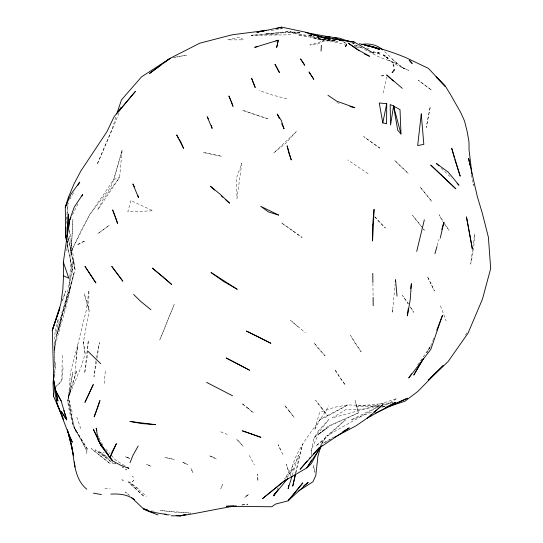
<?xml version="1.0" encoding="UTF-8"?>
<svg xmlns="http://www.w3.org/2000/svg" width="543" height="543" viewBox="0 0 543 543"><rect width="100%" height="100%" fill="white"/><g stroke="black" fill="none" stroke-linecap="round" stroke-linejoin="round"><path stroke-width="0.41" stroke-dasharray="2.71 2.04" d="M62.296 355.319L61.834 380.691L56.221 386.575M54.3 366.763L54.972 345.715L59.194 321.761L66.212 303.259L75.097 269.837L69.246 227.334M67.359 240.956L67.251 244.336L73.386 274.799L65.662 308.39L54.972 345.715L54.3 363.878M67.162 243.617L66.911 250.398L67.671 241.357M67.196 242.775L67.257 241.078M69.843 277.432L69.192 289.894L66.49 298.324L56.465 335.771L66.212 303.259L73.386 274.799L67.162 244.357M69.884 276.604L72.918 219.426L71.011 255.006L69.26 230.734M54.592 377.765L54.728 375.247M54.775 374.412L55.413 362.663L54.483 373.923M66.762 223.39L67.203 216.63M67.42 213.243L68.085 203.096M104.27 383.446L105.451 369.274M67.739 240.535L68.018 237.243M66.545 219.637L67.977 203.001M122.06 150.56L119.623 177.364L97.692 209.91L103.15 199.362L119.623 177.364L113.752 179.604L89.609 214.75L81.613 229.574L71.418 251.063L89.609 214.75L110.487 187.539L113.752 179.604L122.06 150.56L113.752 179.604M74.948 373.204L77.506 345.694L86.48 309.415L88.916 290.227L88.794 310.284L84.314 293.736L89.235 310.494L83.357 342.28L85.156 353.887L81.05 367.075L68.004 398.236L76.78 370.435L68.411 397.3L68.506 398.677L73.237 426.146L87.477 449.271L88.441 448.538M63.063 367.747L61.834 380.691L56.153 386.344M392.732 309.442L395.06 284.668M76.19 359.833L77.601 345.131M95.853 361.17L94.014 376.761L96.423 361.76M472.593 249.38L470.693 264.122L473.625 249.475L474.609 233.816L473.123 245.287M96.959 358.428L99.498 342.592L96.009 360.362M290.186 476.197C293.675 448.796 315.598 428.868 328.861 405.831M295.589 473.136L298.786 458.482L302.675 443.896L295.799 473.157M383.053 93.111L386.935 76.834M77.506 345.694L70.407 372.661L68.506 398.677L72.823 372.091L68.411 397.3L73.515 426.357L86.928 450.846L86.67 453.405L86.928 450.846L74.635 427.782L67.196 399.662L69.85 413.366L73.515 426.357L87.477 449.271M437.23 245.646L439.07 239.191M115.795 117.078L112.51 128.067L97.088 164.577L115.469 121.971L118.951 112.808M321.517 444.215L322.712 440.224L315.863 446.054L325.257 438.432L345.423 419.875L326.886 435.812L379.489 406.049M292.324 475.173L298.446 455.224L296.159 461.021L284.451 478.974M62.431 300.55L65.703 290.953L62.431 300.659M430.68 346.095L432.493 341.371M432.791 340.583L433.694 338.228M72.443 214.79L78.511 202.777M320.099 419.366L325.148 417.519L347.893 404.902L320.099 419.366L314.58 429.995L319.596 412.354L334.793 407.202L347.893 404.902L379.034 405.967M321.727 444.364L326.119 436.219L319.997 446.292M277.208 489.318L278.016 487.879M69.837 199.213L74.384 191.353M465.378 335.065L467.19 332.357M417.798 364.808L430.205 346.787M286.996 477.636L294.449 467.55L284.573 479.184M381.77 407.576L397.069 398.474L365.005 408.92L332.072 417.974L345.518 409.748L365.005 408.92L379.53 405.662M334.162 436.796L323.377 443.163L331.569 438.812M380.215 405.641L350.717 420.058L373.428 411.513M383.562 404.752L393.247 402.573L355.889 406.232L379.157 406.286M174.792 57.259L186.69 55.094L171.072 58.087M282.978 28.467L273.244 30.381L268.412 30.686M311.349 35.458L305.811 36.408L297.897 35.003L309.564 35.037M354.077 45.551L357.423 45.055M242.158 504.976L248.002 504.128L241.696 505.004M280.426 28.67L282.095 28.46M299.953 32.261C283.643 31.324 267.529 34.216 251.361 35.207L285.095 34.922L299.736 32.899L295.473 32.899L288.964 31.46L265.439 33.971L277.812 33.72L288.964 31.46L325.081 41.146L334.922 40.515M300.089 32.519L295.236 32.838L285.767 32.254M251.361 35.207L279.536 34.433M104.88 488.761L110.324 488.856M382.482 406.3L385.808 406.307M382.401 406.083L385.761 406.198M166.199 514.934L170.332 515.205M335.744 40.46L321.3 39.361L309.992 36.578L321.626 38.329M318.252 37.8L321.558 38.071M334.902 40.372L314.668 38.343L337.644 41.601L317.967 38.499L345.226 44.322M318.904 37.589L315.605 37.168L312.788 35.845M356.568 47.105L361.57 47.804M167.868 514.092L170.346 514.445M328.271 39.334L332.425 39.958M333.253 40.087L334.916 40.331M311.926 35.539L308.6 34.996L311.92 35.573M354.09 46.019L361.292 47.234M102.96 452.081L104.222 452.299M151.572 510.793L155.671 511.805M286.785 98.778L271.995 94.93L258.936 90.389M336.83 102.6L339.097 103.367M366.837 47.988L369.07 48.85M373.17 51.49L380.786 54.449L374.67 52.121M220.601 431.814L227.218 434.407M352.244 42.646L353.642 43.202M352.645 42.87L354.973 43.834M346.353 43.542L341.988 41.349M384.62 51.673C392.331 58.305 398.725 67.06 408.736 70.38L398.372 65.913L388.727 60.314L397.008 63.823L378.736 56.811L362.337 48.361M342.837 41.478L346.482 43.297M351.613 42.754L361.638 47.974M124.632 465.697L115.557 460.03L111.722 455.747M368.106 173.733L347.642 159.92M138.309 488.686L129.329 481.912L146.569 496.309M108.417 458.482L98.609 451.029L108.023 457.586M114.308 462.955L115.618 463.953L114.349 462.887M402.424 67.481L404.019 68.73L391.618 58.915M297.931 326.553L290.437 320.309L305.417 332.791M129.58 495.61L125.358 491.958L128.481 494.761M441.283 168.174L451.667 178.172M374.874 216.793L385.442 228.046L378.559 221.313L374.826 216.874M105.702 449.02L110.086 453.907M422.732 228.277L412.51 215.286L421.273 226.322M423.275 228.922L424.368 230.218L423.336 228.922M444.581 224.374L449.041 230.28L439.056 214.723L442.593 221.754M408.512 303.999L402.519 295.426L408.126 303.876M409.999 306.693L413.739 312.32L409.822 306.076M98.955 438.479L102.871 444.927M132.987 476.856L132.689 476.313L133.279 477.399M249.312 455.407L254.362 464.91M282.855 454.566L278.138 444.642L280.514 449.645M440.475 305.845L446.156 320.988M76.807 417.099L81.26 430.144M314.872 472.254L313.196 464.951L315.008 472.2M98.473 436.097L99.403 439.28M68.995 400.164L72.714 414.092M68.201 237.807L75.097 269.837L67.882 237.569M83.357 342.28L83.235 341.628L85.156 353.887M471.467 174.866L473.32 185.563L472.926 182.272M311.743 455.631L311.519 449.332L314.254 437.271L326.682 428.135L318.279 434.529L311.519 449.332L311.709 454.009M372.905 283.303L373.089 296.559M257.945 477.854L257.83 481.125L257.654 474.1L257.945 477.854M55.06 331.983L54.11 351.056L58.298 318.802L55.06 331.983M88.244 341.079L87.05 358.041L84.674 373.299L88.244 341.079M241.798 163.307L236.965 198.623L236.47 178.07L241.798 163.307M73.386 259.554L69.192 289.894L61.8 312.598L58.25 331.44L66.49 298.324L73.386 259.554M430.144 107.358L426.228 127.517L430.144 107.358M130.924 200.584L127.815 211.804L152.99 210.813L130.924 200.584M221.653 486.453L220.825 488.659L222.684 484.424L221.653 486.453M174.12 304.582L159.798 340.02L174.12 304.582M133.653 480.399L133.524 480.725L133.782 480.073L133.653 480.399M430.26 346.814L426.873 352.624L430.253 346.814M318.775 430.294L313.935 438.418L328.902 419.434L318.775 430.294M296.213 131.698L285.699 143.298L273.557 153.133L296.213 131.698M246.712 495.705L244.642 497.605L249.094 494.116L246.712 495.705M328.182 426.187L318.279 434.529L331.04 425.291L358.556 412.85L355.074 400.585L358.556 412.85L328.182 426.187M109.245 225.399L97.788 233.633L109.245 225.399M79.821 243.101L76.957 245.192L85.36 240.692L79.821 243.101M132.723 481.431L132.39 481.621L133.055 481.241L132.723 481.431M324.09 40.8L316.983 44.438L309.91 44.994L324.09 40.8M239.619 37.128L227.619 39.877L243.495 39.836L239.619 37.128M190.892 513.135L176.108 512.287L159.975 510.44L190.892 513.135M221.503 156.303L203.13 152.42L221.503 156.303M169.572 458.407L164.841 457.444L174.188 459.453L169.572 458.407M267.631 118.781L242.28 110.215L267.631 118.781M127.802 457.64L125.019 456.656L130.537 458.706L127.802 457.64M213.121 457.179L209.136 455.604L216.311 459.052L213.121 457.179M122.65 480.121L121.829 479.795L123.465 480.453L122.65 480.121M148.931 465.303L146.576 464.306L151.253 466.403L148.931 465.303M185.048 463.247L181.966 461.917L187.735 464.733L185.048 463.247M123.051 467.374L122.209 466.865L123.885 467.89L123.051 467.374M104.256 455.971L95.086 449.794L113.412 463.613L104.256 455.971M379.917 148.151L363.681 136.626L379.917 148.151M292.589 230.694L281.247 222.657L302.071 237.488L292.589 230.694M431.223 89.968L418.368 80.235L431.223 89.968M126.288 469.586L125.514 469.003L127.062 470.184L126.288 469.586M248.212 408.295L241.669 403.293L253.588 412.89L248.212 408.295M100.333 455.794L91.156 448.532L110.412 463.865L100.333 455.794M239.918 442.26L236.524 439.144L243.101 446.258L239.918 442.26M135.56 488.666L128.012 481.736L144.241 496.675L135.56 488.666M408.166 173.393L394.585 160.348L408.166 173.393M325.081 355.794L317.933 348.321L313.942 342.708L325.081 355.794M431.76 201.412L419.983 186.826L431.76 201.412M289.684 411.526L284.532 405.295L294.231 417.486L289.684 411.526M322.142 408.58L315.605 400.408L327.755 416.019L322.142 408.58M344.927 384.498L338.941 376.408L334.712 369.396L344.927 384.498M361.129 351.796L355.108 343.346L350.561 335.411L361.129 351.796M431.027 283.792L427.293 276.38L434.461 291.048L431.027 283.792M192.88 472.777L191.034 468.439L192.88 472.777M75.192 429.343L74.635 427.782L75.328 431.393L75.192 429.343M289.392 474.012L286.405 464.313L289.392 474.012"/><path stroke-width="0.81" d="M54.008 376.021L54.015 374.453M386.711 103.686L386.589 123.729L382.781 122.867L379.252 103.007L386.711 103.686L382.781 122.867M65.9 227.13L65.818 237.773L66.49 241.065M67.502 236.741L68.262 213.956L67.413 236.836M53.682 393.743L53.587 396.227L63.707 419.861M81.932 196.016L82.692 194.516L74.201 207.127L69.402 220.797L63.341 262.154L63.531 275.824L62.818 289.48L60.83 303.883L52.325 330.13L53.723 380.684L54.782 391.483L56.872 403.116L68.588 433.966L72.267 442.111L68.588 433.966L67.454 429.961M53.723 393.709L53.587 396.227L53.058 383.148L53.75 374.69M321.076 51.076L321.388 45.313M65.981 235.234L65.818 237.773L65.289 207.073L68.472 197.177L73.97 183.989L80.819 171.052L106.937 131.705L114.179 116.535L135.37 91.414L118.306 111.885L120.98 107.46M68.364 198.867L68.472 197.177L68.33 198.84M68.92 226.553L69.402 220.797L70.923 217.797M392.494 311.92L392.65 310.27M395.372 281.369L395.528 279.713L397.021 296.111M408.295 308.438L407.372 315.877L410.196 299.838L411.384 283.636L410.766 288.598M277.894 42.497L278.192 40.223L254.728 47.356L257.85 46.433M288.7 485.394L288.157 488.741L292.073 475.973M295.412 473.951L292.745 486.161L295.609 473.971M440.258 238.065L443.889 222.243L441.826 229.506M416.705 251.409L424.341 219.847M434.936 253.724L437 246.454M320.798 446.604L317.92 456.181L315.809 475.424L312.944 481.79L298.691 490.879M277.697 44.01L276.638 47.458L278.192 40.223L275.844 40.963M97.231 408.865L99.96 400.503L94.129 416.936L96.946 409.598M116.731 113.942L121.483 99.878L141.533 76.848L170.251 58.244L199.817 43.175L232.329 34.759L266.213 30.462M59.974 307.745L52.325 330.13L59.431 309.422M120.112 109.754L120.689 108.227M436.715 330.361L442.443 315.422L430.803 349.407L408.736 377.982L411.594 373.822M130.076 462.65L132.879 455.509L138.2 445.986M288.849 499.322L288.204 500.822L275.593 504.067L271.765 506.775L226.35 506.266L233.68 505.811M319.338 448.803L311.356 463.613L306.876 467.883L284.016 481.152L262.466 498.664L285.889 479.686M274.792 493.635L273.577 495.793L287.858 478.369M66.531 204.928L65.289 207.073L71.058 194.055L79.76 182.068L77.69 185.638M423.492 358.428L413.766 375.111L423.024 359.147M311.689 459.962L306.876 467.883L322.006 445.226M275.844 492.284L273.577 495.793L278.545 489.067M288.679 500.205L288.204 500.822L302.845 482.849L288.679 500.205L308.207 482.449L303.523 486.053M307.162 461.007L300.082 469.308L319.026 448.131L349.264 427.877L342.789 431.699M309.334 458.448L310.46 457.226M313.27 454.172L319.447 447.446M428.183 380.168L429.384 379M430.585 377.833L443.21 365.561L417.791 391.483L404.942 401.236L389.922 406.062M428.346 380.202L448.07 361.611L468.039 333.178L482.455 299.139L490.675 268.575L488.408 237.257L482.211 212.829L477.358 196.722L468.609 158.4L469.179 161.692M368.487 416.997L367.224 418.083L395.698 402.343L385.462 407.623M369.749 415.904L371.636 414.268M374.161 412.089L376.679 409.911M377.942 408.818L382.985 404.46L369.491 416.522L356.147 425.753L334.549 437.23M160.857 65.14L149.447 73.509L170.251 58.244L164.21 62.676M394.51 403.951L407.576 398.209L375.281 413.175M373.129 52.929L373.788 52.698L373.197 52.97L354.24 42.028L323.58 37.433M276.36 28.589L281.749 27.15L304.881 32.03L325.501 38.431M185.984 514.391L180.256 515.85L171.126 515.83M185.278 514.744L180.256 515.85L176.122 515.578M281.749 27.15L256.887 32.376L258.556 32.112M361.604 44.431C368.853 43.107 377.365 44.716 382.754 49.942M236.307 505.832C217.546 508.635 199.084 513.135 180.256 515.85L178.606 515.612M383.623 75.558L381.512 75.762M260.355 31.195L263.579 30.992M110.86 494.116C119.073 493.682 127.775 494.32 134.399 499.784L133.191 498.739M325.081 36.361L339.355 38.173L351.036 42.082M325.243 36.462L330.185 37.06L305.757 32.56M150.52 511.628L148.863 511.391L151.341 511.9M332.594 38.818L354.24 42.028M93.43 493.153L101.46 494.578M369.661 46.372L366.573 45.537C379.937 47.852 392.881 52.366 405.411 57.422L428.346 68.343L445.654 86.676L450.113 93.858L460.722 112.523L464.516 121.008L467.218 131.766L468.989 142.042L469.071 150.18L471.935 174.045M365.921 45.402L364.618 45.117L367.686 45.809M359.351 43.732L371.269 46.311L379.571 49.515L370.937 46.379L376.625 48.239L371.208 46.786M349.943 106.564L354.796 107.643L336.714 101.168L327.965 95.29M369.22 46.155L373.828 47.193L366.573 45.537M309.619 33.802L329.336 38.607L326.519 38.472L311.187 34.297M147.472 509.782L143.372 508.771L131.596 497.571M164.692 514.031L167.156 514.635L151.796 512.022L143.372 508.771L145.877 510.277L157.965 514.92M63.531 275.824L68.785 278.206L63.341 262.154M364.224 53.784L369.539 56.282L358.02 49.786L348.124 43.073L359.181 50.784M340.651 40.392L334.814 37.487L340.549 40.576M206.564 382.347L232.58 395.806M127.429 467.442L128.827 468.317L120.349 465.1L112.564 460.871L109.951 457.919L98.208 440.298L96.159 428.149L96.858 430.531M150.879 309.707L140.291 301.066L133.666 294.469M402.315 88.333L386.65 74.934L390.268 78.287M214.695 190.05L210.358 186.229L219.854 193.987L229.58 203.157L225.861 199.878M221.517 196.057L222.759 197.15M391.476 79.407L393.281 81.077M438.839 165.819L436.396 163.47L448.226 172.111L458.998 185.231L457.165 183.466M436.029 76.76L445.654 86.676L436.572 77.418M88.075 351.416L100.645 363.661M86.792 489.229C73.991 478.756 74.486 460.776 71.69 445.979L73.515 455.835L68.588 433.966L71.486 445.179M400.992 134.006L397.72 130.211L393.553 106.021L390.166 104.589L390.58 125.019L393.553 106.021L400.015 109.679L400.992 134.006L393.553 106.021L393.906 107.609M98.208 440.298L104.908 449.896M105.865 451.267L108.254 454.701M109.693 456.758L112.564 460.871L101.48 446.434L93.301 429.16L99.145 441.242M61.169 400.965L55.603 390.655L53.723 380.684L57.931 400.992L55.603 390.655L61.169 400.965L66.701 419.868L61.142 411.295L66.701 419.868L63.911 410.372M178.369 137.779L176.651 134.922L183.568 148.348L180.941 142.062M179.224 139.205L180.514 141.35M208.329 118.829L207.154 116.704L212.15 128.426L211.308 125.379M134.42 186.873L132.879 183.928L138.451 197.584L137.807 195.229M279.278 118.476L277.229 114.037L281.328 120.505L284.064 128.827L281.668 123.648M99.81 442.721L101.48 446.434L101.018 444.846M230.924 100.577L228.908 95.996L233.035 106.401L231.257 101.344M62.859 417.587L56.872 403.116L56.499 398.929M454.817 159.54L460.192 176.183L451.742 148.314L454.376 157.938M67.393 429.968L71.472 445.179M469.464 163.341L469.749 164.984M74.411 461.964L74.988 467M372.769 273.36L372.892 282.475M373.102 297.388L373.211 305.675M372.668 225.012L372.579 240.997L374.073 209.299L372.668 225.012M421.253 113.949L417.676 145.572L423.825 144.363L421.253 113.949M394.225 69.585L393.838 70.638L394.225 69.585M112.197 451.756L109.951 457.919L116.392 443.645L112.197 451.756M93.213 384.668L84.986 402.295L93.213 384.668M346.644 44.478L345.436 46.644L346.644 44.478M393.152 71.608L392.168 72.511L393.152 71.608M155.597 424.667L141.492 423.56L129.947 421.436L155.597 424.667M378.485 52.603L377.772 52.413L379.19 52.8L378.485 52.603M278.539 215.042L268.5 211.974L260.742 206.313L278.539 215.042M251.219 433.864L242.348 430.823L260.884 437.319L251.219 433.864M259.045 337.21L246.386 331.047L270.889 343.305L259.045 337.21M238.058 364.156L226.146 357.966L249.583 370.217L238.058 364.156M237.108 289.215L223.546 281.43L211.037 272.518L237.108 289.215M385.082 56.099L383.596 55.087L385.082 56.099M162.805 276.679L152.332 268.099L171.602 284.396L162.805 276.679M387.933 58.393L386.535 57.205L387.933 58.393M441.364 175.077L430.721 165.031L455.882 188.869L441.364 175.077M410.725 61.807L409.205 60.164L412.198 63.517L410.725 61.807M122.793 281.125L111.838 266.504L122.793 281.125M302.722 62.065L300.469 58.882L304.718 65.269L302.722 62.065M313.779 79.237L309.048 72.049L313.779 79.237M95.846 282.896L85.075 266.518L95.846 282.896M279.441 72.545L275.036 64.305L279.441 72.545M393.831 66.097L393.247 64.841L393.831 66.097M255.162 87.43L251.626 78.341L255.162 87.43M115.333 216.772L112.645 209.897L117.587 223.417L115.333 216.772M291.218 159.839L288.876 153.167L287.118 145.802L291.218 159.839M469.451 232.954L466.464 216.888L472.369 249.02L469.451 232.954"/></g></svg>
